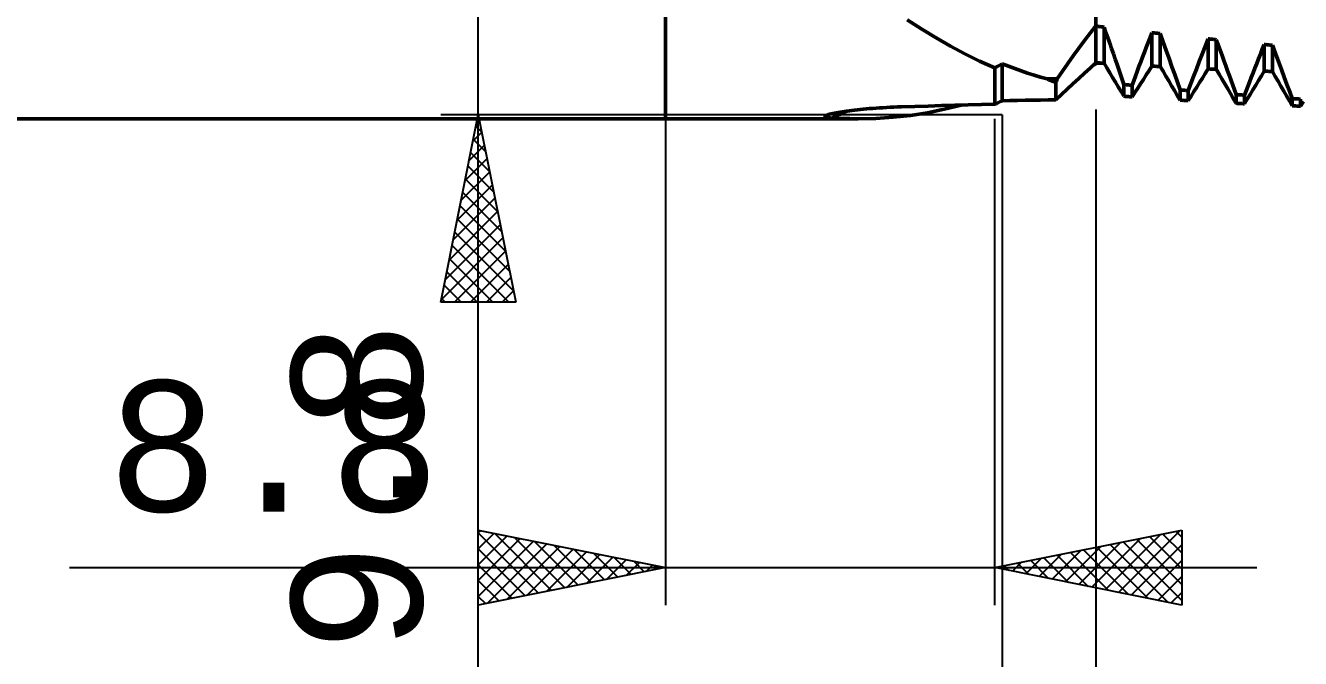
# Model space of a CAD drawing. Header units: millimetres. Extents: x -65 to 52, y -38 to 52.
# Drawn here: x -17.1 to 16.97, y -19.43 to -2.51 of the extents above; entities that cross this region are included whole.
import ezdxf
from ezdxf.enums import TextEntityAlignment as Align

# ---------------------------------------------------------------- set-up
doc = ezdxf.new("R2010")
doc.units = ezdxf.units.MM
doc.header["$LTSCALE"] = 5.3
for name, color, linetype in [('1', 4, 'CONTINUOUS'), ('2', 7, 'CONTINUOUS'), ('SK1', 4, 'CONTINUOUS'), ('SK2', 7, 'CONTINUOUS')]:
    doc.layers.add(name, color=color, linetype=linetype)
doc.styles.get("Standard").update_dxf_attribs({"font": 'Monospac821 BT'})

msp = doc.modelspace()

# ---------------------------------------------------------------- linework, layer by layer
at = {"layer": '1', "color": 4, "linetype": 'CONTINUOUS', "lineweight": 50}
for p, q in [((0, -5), (0, 5)), ((6.851, -2.605), (6.459, -2.36)), ((11.5, -2.515), (11.5, -2.053)), ((7.235, -2.837), (6.851, -2.605)), ((11.193, -2.913), (11.346, -2.712)), ((11.346, -2.712), (11.5, -2.515)), ((11.5, -3.505), (11.5, -2.515)), ((11.501, -2.525), (11.5, -2.525)), ((11.5, -2.525), (11.5, -2.525)), ((11.5, -2.525), (11.5, -2.525)), ((11.501, -2.525), (11.501, -2.525)), ((11.501, -2.525), (11.501, -2.525)), ((11.501, -2.525), (11.501, -2.525)), ((11.501, -2.526), (11.501, -2.525)), ((11.501, -2.525), (11.501, -2.525)), ((11.501, -2.525), (11.501, -2.525)), ((11.501, -2.525), (11.501, -2.525)), ((11.532, -2.529), (11.501, -2.526)), ((11.501, -3.504), (11.501, -2.526)), ((11.501, -2.526), (11.501, -2.526)), ((11.501, -2.526), (11.501, -2.526)), ((11.563, -2.533), (11.532, -2.529)), ((11.594, -2.537), (11.563, -2.533)), ((11.626, -2.54), (11.594, -2.537)), ((11.657, -2.544), (11.626, -2.54)), ((11.688, -2.548), (11.657, -2.544)), ((11.719, -2.551), (11.688, -2.548)), ((11.771, -2.695), (11.719, -2.551)), ((11.719, -3.518), (11.719, -2.551)), ((11.822, -2.839), (11.771, -2.695)), ((12.948, -2.831), (13, -2.7)), ((13.032, -2.703), (13, -2.7)), ((13, -3.593), (13, -2.7)), ((13.063, -2.707), (13.032, -2.703)), ((13.094, -2.71), (13.063, -2.707)), ((13.125, -2.714), (13.094, -2.71)), ((13.157, -2.717), (13.125, -2.714)), ((13.188, -2.721), (13.157, -2.717)), ((13.219, -2.724), (13.188, -2.721)), ((13.3, -2.95), (13.219, -2.724)), ((13.219, -3.605), (13.219, -2.724)), ((7.617, -3.057), (7.235, -2.837)), ((8.002, -3.264), (7.617, -3.057)), ((11.043, -3.115), (11.193, -2.913)), ((11.872, -2.983), (11.822, -2.839)), ((11.922, -3.125), (11.872, -2.983)), ((12.847, -3.092), (12.898, -2.961)), ((12.898, -2.961), (12.948, -2.831)), ((13.38, -3.173), (13.3, -2.95)), ((14.419, -3.069), (14.5, -2.864)), ((14.531, -2.867), (14.5, -2.864)), ((14.5, -3.669), (14.5, -2.864)), ((14.563, -2.87), (14.531, -2.867)), ((14.594, -2.874), (14.563, -2.87)), ((14.625, -2.877), (14.594, -2.874)), ((14.656, -2.88), (14.625, -2.877)), ((14.688, -2.884), (14.656, -2.88)), ((14.719, -2.887), (14.688, -2.884)), ((14.771, -3.029), (14.719, -2.887)), ((14.719, -3.679), (14.719, -2.887)), ((14.822, -3.169), (14.771, -3.029)), ((15.949, -3.144), (16, -3.015)), ((16.031, -3.018), (16, -3.015)), ((16, -3.73), (16, -3.015)), ((16.063, -3.021), (16.031, -3.018)), ((16.094, -3.024), (16.063, -3.021)), ((16.125, -3.027), (16.094, -3.024)), ((16.156, -3.03), (16.125, -3.027)), ((16.188, -3.033), (16.156, -3.03)), ((16.219, -3.036), (16.188, -3.033)), ((16.3, -3.255), (16.219, -3.036)), ((16.219, -3.737), (16.219, -3.036)), ((8.395, -3.458), (8.002, -3.264)), ((10.75, -3.524), (10.895, -3.319)), ((10.895, -3.319), (11.043, -3.115)), ((11.972, -3.267), (11.922, -3.125)), ((12.02, -3.408), (11.972, -3.267)), ((12.7, -3.48), (12.748, -3.351)), ((12.748, -3.351), (12.798, -3.222)), ((12.798, -3.222), (12.847, -3.092)), ((13.458, -3.393), (13.38, -3.173)), ((13.534, -3.61), (13.458, -3.393)), ((14.262, -3.473), (14.34, -3.272)), ((14.34, -3.272), (14.419, -3.069)), ((14.873, -3.309), (14.822, -3.169)), ((14.923, -3.447), (14.873, -3.309)), ((15.798, -3.527), (15.847, -3.401)), ((15.847, -3.401), (15.898, -3.273)), ((15.898, -3.273), (15.949, -3.144)), ((16.38, -3.471), (16.3, -3.255)), ((8.8, -3.64), (8.395, -3.458)), ((8.8, -3.64), (8.833, -3.621)), ((8.8, -3.64), (8.8, -3.64)), ((8.8, -3.64), (8.8, -3.64)), ((8.8, -3.64), (8.8, -3.64)), ((8.8, -3.64), (8.8, -3.64)), ((8.8, -3.64), (8.8, -3.64)), ((8.8, -3.64), (8.8, -3.64)), ((8.8, -4.614), (8.8, -3.64)), ((8.833, -3.621), (8.867, -3.603)), ((8.867, -3.603), (8.9, -3.585)), ((8.9, -3.585), (8.933, -3.567)), ((8.933, -3.567), (8.967, -3.548)), ((8.967, -3.548), (9, -3.53)), ((9.168, -3.597), (9, -3.53)), ((9, -4.518), (9, -3.53)), ((9.337, -3.66), (9.168, -3.597)), ((9.507, -3.72), (9.337, -3.66)), ((9.677, -3.778), (9.507, -3.72)), ((10.471, -3.935), (10.609, -3.73)), ((10.609, -3.73), (10.75, -3.524)), ((11.194, -3.786), (11.347, -3.645)), ((11.347, -3.645), (11.5, -3.505)), ((11.435, -3.563), (11.446, -3.557)), ((11.446, -3.557), (11.457, -3.551)), ((11.457, -3.551), (11.467, -3.544)), ((11.467, -3.544), (11.478, -3.538)), ((11.478, -3.538), (11.489, -3.531)), ((11.489, -3.531), (11.5, -3.525)), ((11.501, -3.504), (11.5, -3.504)), ((11.5, -3.504), (11.5, -3.504)), ((11.5, -3.504), (11.5, -3.504)), ((11.5, -3.525), (11.5, -3.505)), ((11.5, -3.519), (11.5, -3.519)), ((11.5, -3.519), (11.501, -3.519)), ((11.501, -3.504), (11.501, -3.504)), ((11.532, -3.506), (11.501, -3.504)), ((11.501, -3.504), (11.501, -3.504)), ((11.501, -3.504), (11.501, -3.504)), ((11.501, -3.519), (11.521, -3.518)), ((11.501, -3.519), (11.501, -3.519)), ((11.501, -3.519), (11.501, -3.519)), ((11.501, -3.519), (11.501, -3.519)), ((11.501, -3.519), (11.501, -3.519)), ((11.521, -3.518), (11.541, -3.517)), ((11.563, -3.508), (11.532, -3.506)), ((11.541, -3.517), (11.562, -3.515)), ((11.562, -3.515), (11.582, -3.514)), ((11.594, -3.51), (11.563, -3.508)), ((11.582, -3.514), (11.602, -3.513)), ((11.626, -3.512), (11.594, -3.51)), ((11.602, -3.513), (11.622, -3.512)), ((11.657, -3.514), (11.626, -3.512)), ((11.688, -3.516), (11.657, -3.514)), ((11.719, -3.518), (11.688, -3.516)), ((11.795, -3.643), (11.719, -3.518)), ((11.871, -3.769), (11.795, -3.643)), ((12.068, -3.547), (12.02, -3.408)), ((12.114, -3.684), (12.068, -3.547)), ((12.16, -3.819), (12.114, -3.684)), ((12.559, -3.86), (12.605, -3.735)), ((12.605, -3.735), (12.652, -3.608)), ((12.652, -3.608), (12.7, -3.48)), ((12.848, -3.831), (12.924, -3.712)), ((12.924, -3.712), (13, -3.593)), ((13.032, -3.595), (13, -3.593)), ((13.063, -3.597), (13.032, -3.595)), ((13.094, -3.598), (13.063, -3.597)), ((13.125, -3.6), (13.094, -3.598)), ((13.157, -3.602), (13.125, -3.6)), ((13.188, -3.604), (13.157, -3.602)), ((13.219, -3.605), (13.188, -3.604)), ((13.295, -3.733), (13.219, -3.605)), ((13.371, -3.862), (13.295, -3.733)), ((13.608, -3.821), (13.534, -3.61)), ((14.112, -3.868), (14.186, -3.672)), ((14.186, -3.672), (14.262, -3.473)), ((14.424, -3.791), (14.5, -3.669)), ((14.531, -3.67), (14.5, -3.669)), ((14.563, -3.672), (14.531, -3.67)), ((14.594, -3.673), (14.563, -3.672)), ((14.625, -3.675), (14.594, -3.673)), ((14.656, -3.676), (14.625, -3.675)), ((14.688, -3.677), (14.656, -3.676)), ((14.719, -3.679), (14.688, -3.677)), ((14.795, -3.808), (14.719, -3.679)), ((14.972, -3.584), (14.923, -3.447)), ((15.02, -3.718), (14.972, -3.584)), ((15.068, -3.85), (15.02, -3.718)), ((15.7, -3.777), (15.748, -3.652)), ((15.748, -3.652), (15.798, -3.527)), ((15.924, -3.855), (16, -3.73)), ((16.031, -3.731), (16, -3.73)), ((16.063, -3.732), (16.031, -3.731)), ((16.094, -3.733), (16.063, -3.732)), ((16.125, -3.734), (16.094, -3.733)), ((16.156, -3.735), (16.125, -3.734)), ((16.188, -3.736), (16.156, -3.735)), ((16.219, -3.737), (16.188, -3.736)), ((16.295, -3.868), (16.219, -3.737)), ((16.458, -3.682), (16.38, -3.471)), ((16.534, -3.887), (16.458, -3.682)), ((9.849, -3.833), (9.677, -3.778)), ((10.023, -3.885), (9.849, -3.833)), ((10.199, -3.935), (10.023, -3.885)), ((10.226, -3.951), (10.199, -3.935)), ((10.257, -3.967), (10.226, -3.951)), ((10.29, -3.982), (10.257, -3.967)), ((10.325, -3.996), (10.29, -3.982)), ((10.361, -4.009), (10.325, -3.996)), ((10.396, -4.02), (10.361, -4.009)), ((10.43, -4.031), (10.396, -4.02)), ((10.43, -4.031), (10.438, -4.017)), ((10.43, -4.494), (10.43, -4.031)), ((10.438, -4.017), (10.445, -4.003)), ((10.445, -4.003), (10.451, -3.989)), ((10.451, -3.989), (10.457, -3.975)), ((10.457, -3.975), (10.462, -3.961)), ((10.462, -3.961), (10.467, -3.948)), ((10.467, -3.948), (10.471, -3.935)), ((10.736, -4.21), (10.889, -4.069)), ((10.889, -4.069), (11.042, -3.927)), ((11.042, -3.927), (11.194, -3.786)), ((11.947, -3.894), (11.871, -3.769)), ((12.023, -4.02), (11.947, -3.894)), ((12.098, -4.147), (12.023, -4.02)), ((12.206, -3.953), (12.16, -3.819)), ((12.25, -4.084), (12.206, -3.953)), ((12.281, -4.087), (12.25, -4.084)), ((12.25, -4.4), (12.25, -4.084)), ((12.313, -4.09), (12.281, -4.087)), ((12.469, -4.106), (12.514, -3.984)), ((12.514, -3.984), (12.559, -3.86)), ((12.62, -4.183), (12.696, -4.066)), ((12.696, -4.066), (12.772, -3.949)), ((12.772, -3.949), (12.848, -3.831)), ((13.447, -3.99), (13.371, -3.862)), ((13.523, -4.118), (13.447, -3.99)), ((13.68, -4.027), (13.608, -3.821)), ((13.75, -4.227), (13.68, -4.027)), ((13.969, -4.247), (14.039, -4.06)), ((14.039, -4.06), (14.112, -3.868)), ((14.196, -4.155), (14.272, -4.034)), ((14.272, -4.034), (14.348, -3.913)), ((14.348, -3.913), (14.424, -3.791)), ((14.871, -3.938), (14.795, -3.808)), ((14.947, -4.068), (14.871, -3.938)), ((15.023, -4.198), (14.947, -4.068)), ((15.115, -3.98), (15.068, -3.85)), ((15.161, -4.107), (15.115, -3.98)), ((15.559, -4.139), (15.605, -4.02)), ((15.605, -4.02), (15.652, -3.899)), ((15.652, -3.899), (15.7, -3.777)), ((15.772, -4.104), (15.848, -3.979)), ((15.848, -3.979), (15.924, -3.855)), ((16.371, -3.999), (16.295, -3.868)), ((16.447, -4.13), (16.371, -3.999)), ((16.608, -4.086), (16.534, -3.887)), ((16.68, -4.277), (16.608, -4.086)), ((10.43, -4.494), (10.583, -4.352)), ((10.583, -4.352), (10.736, -4.21)), ((12.174, -4.273), (12.098, -4.147)), ((12.25, -4.4), (12.174, -4.273)), ((12.281, -4.402), (12.25, -4.4)), ((12.313, -4.405), (12.281, -4.402)), ((12.344, -4.093), (12.313, -4.09)), ((12.344, -4.407), (12.313, -4.405)), ((12.375, -4.096), (12.344, -4.093)), ((12.375, -4.409), (12.344, -4.407)), ((12.406, -4.099), (12.375, -4.096)), ((12.406, -4.412), (12.375, -4.409)), ((12.438, -4.102), (12.406, -4.099)), ((12.438, -4.414), (12.406, -4.412)), ((12.469, -4.106), (12.438, -4.102)), ((12.469, -4.416), (12.438, -4.414)), ((12.469, -4.416), (12.469, -4.106)), ((12.469, -4.416), (12.545, -4.3)), ((12.545, -4.3), (12.62, -4.183)), ((13.599, -4.246), (13.523, -4.118)), ((13.674, -4.375), (13.599, -4.246)), ((13.75, -4.503), (13.674, -4.375)), ((13.781, -4.23), (13.75, -4.227)), ((13.75, -4.503), (13.75, -4.227)), ((13.813, -4.233), (13.781, -4.23)), ((13.844, -4.236), (13.813, -4.233)), ((13.875, -4.238), (13.844, -4.236)), ((13.906, -4.241), (13.875, -4.238)), ((13.938, -4.244), (13.906, -4.241)), ((13.969, -4.247), (13.938, -4.244)), ((13.969, -4.517), (13.969, -4.247)), ((13.969, -4.517), (14.045, -4.397)), ((14.045, -4.397), (14.121, -4.276)), ((14.121, -4.276), (14.196, -4.155)), ((15.098, -4.328), (15.023, -4.198)), ((15.174, -4.458), (15.098, -4.328)), ((15.206, -4.232), (15.161, -4.107)), ((15.25, -4.353), (15.206, -4.232)), ((15.281, -4.356), (15.25, -4.353)), ((15.25, -4.588), (15.25, -4.353)), ((15.313, -4.358), (15.281, -4.356)), ((15.344, -4.361), (15.313, -4.358)), ((15.375, -4.363), (15.344, -4.361)), ((15.406, -4.365), (15.375, -4.363)), ((15.438, -4.368), (15.406, -4.365)), ((15.469, -4.37), (15.438, -4.368)), ((15.469, -4.37), (15.514, -4.256)), ((15.469, -4.599), (15.469, -4.37)), ((15.514, -4.256), (15.559, -4.139)), ((15.545, -4.476), (15.621, -4.352)), ((15.621, -4.352), (15.696, -4.228)), ((15.696, -4.228), (15.772, -4.104)), ((16.523, -4.261), (16.447, -4.13)), ((16.598, -4.392), (16.523, -4.261)), ((16.674, -4.524), (16.598, -4.392)), ((16.75, -4.462), (16.68, -4.277)), ((5.056, -4.771), (5.13, -4.762)), ((5.13, -4.762), (5.207, -4.754)), ((5.207, -4.754), (5.287, -4.746)), ((5.287, -4.746), (5.369, -4.739)), ((5.369, -4.739), (5.453, -4.731)), ((5.453, -4.731), (5.54, -4.724)), ((5.54, -4.724), (5.629, -4.718)), ((5.629, -4.718), (5.72, -4.712)), ((5.72, -4.712), (5.813, -4.706)), ((5.813, -4.706), (5.908, -4.7)), ((5.908, -4.7), (6.005, -4.695)), ((6.005, -4.695), (6.104, -4.691)), ((6.104, -4.691), (6.205, -4.686)), ((6.205, -4.686), (6.307, -4.683)), ((6.307, -4.683), (6.663, -4.672)), ((6.663, -4.672), (7.019, -4.661)), ((7.002, -4.838), (7.45, -4.746)), ((7.019, -4.661), (7.375, -4.65)), ((7.375, -4.65), (7.731, -4.641)), ((7.45, -4.746), (7.899, -4.638)), ((7.731, -4.641), (8.087, -4.631)), ((8.087, -4.631), (8.443, -4.622)), ((8.443, -4.622), (8.8, -4.614)), ((8.8, -4.614), (8.833, -4.598)), ((8.833, -4.598), (8.867, -4.582)), ((8.867, -4.582), (8.9, -4.566)), ((8.9, -4.566), (8.933, -4.55)), ((8.933, -4.55), (8.967, -4.534)), ((8.967, -4.534), (9, -4.518)), ((9, -4.518), (9.204, -4.514)), ((9.204, -4.514), (9.409, -4.51)), ((9.409, -4.51), (9.613, -4.506)), ((9.613, -4.506), (9.817, -4.503)), ((9.817, -4.503), (10.021, -4.5)), ((10.021, -4.5), (10.226, -4.497)), ((10.226, -4.497), (10.43, -4.494)), ((13.781, -4.505), (13.75, -4.503)), ((13.813, -4.507), (13.781, -4.505)), ((13.844, -4.509), (13.813, -4.507)), ((13.875, -4.511), (13.844, -4.509)), ((13.906, -4.513), (13.875, -4.511)), ((13.938, -4.515), (13.906, -4.513)), ((13.969, -4.517), (13.938, -4.515)), ((15.25, -4.588), (15.174, -4.458)), ((15.281, -4.59), (15.25, -4.588)), ((15.313, -4.591), (15.281, -4.59)), ((15.344, -4.593), (15.313, -4.591)), ((15.375, -4.594), (15.344, -4.593)), ((15.406, -4.596), (15.375, -4.594)), ((15.438, -4.598), (15.406, -4.596)), ((15.469, -4.599), (15.438, -4.598)), ((15.469, -4.599), (15.545, -4.476)), ((16.75, -4.655), (16.674, -4.524)), ((16.781, -4.464), (16.75, -4.462)), ((16.75, -4.655), (16.75, -4.462)), ((16.781, -4.656), (16.75, -4.655)), ((16.813, -4.466), (16.781, -4.464)), ((16.813, -4.657), (16.781, -4.656)), ((16.844, -4.468), (16.813, -4.466)), ((16.844, -4.659), (16.813, -4.657)), ((16.875, -4.47), (16.844, -4.468)), ((16.875, -4.66), (16.844, -4.659)), ((16.906, -4.472), (16.875, -4.47)), ((16.906, -4.661), (16.875, -4.66)), ((16.938, -4.474), (16.906, -4.472)), ((16.938, -4.662), (16.906, -4.661)), ((16.969, -4.476), (16.938, -4.474)), ((16.969, -4.663), (16.938, -4.662)), ((16.969, -4.663), (16.969, -4.476)), ((16.969, -4.663), (17.045, -4.537)), ((0, -5), (5.151, -5)), ((4.264, -4.936), (4.272, -4.925)), ((4.269, -4.947), (4.264, -4.936)), ((4.287, -4.957), (4.269, -4.947)), ((4.272, -4.925), (4.292, -4.912)), ((4.316, -4.965), (4.287, -4.957)), ((4.292, -4.912), (4.317, -4.901)), ((4.355, -4.972), (4.316, -4.965)), ((4.317, -4.901), (4.349, -4.891)), ((4.349, -4.891), (4.386, -4.88)), ((4.4, -4.978), (4.355, -4.972)), ((4.386, -4.88), (4.427, -4.87)), ((4.451, -4.983), (4.4, -4.978)), ((4.427, -4.87), (4.472, -4.86)), ((4.571, -4.988), (4.451, -4.983)), ((4.472, -4.86), (4.519, -4.85)), ((4.519, -4.85), (4.569, -4.841)), ((4.569, -4.841), (4.619, -4.832)), ((4.689, -4.992), (4.571, -4.988)), ((4.619, -4.832), (4.672, -4.823)), ((4.672, -4.823), (4.729, -4.814)), ((4.807, -4.996), (4.689, -4.992)), ((4.729, -4.814), (4.788, -4.805)), ((4.788, -4.805), (4.85, -4.796)), ((4.923, -4.998), (4.807, -4.996)), ((4.85, -4.796), (4.916, -4.788)), ((4.916, -4.788), (4.984, -4.779)), ((5.039, -5), (4.923, -4.998)), ((4.984, -4.779), (5.056, -4.771)), ((5.153, -5), (5.039, -5)), ((5.153, -5), (5.62, -4.991)), ((5.62, -4.991), (6.081, -4.961)), ((6.081, -4.961), (6.546, -4.91)), ((6.546, -4.91), (7.002, -4.838))]:
    msp.add_line(p, q, dxfattribs=at)
for centre, major_axis, ratio, start_param, end_param in [((16.665, -13.872), (-27.729, 2.533), 0.346541, 4.969197, 4.979277), ((16.903, -31.139), (12.559, 26.193), 0.995512, 0.878553, 0.893597)]:
    msp.add_ellipse(centre, major_axis=major_axis, ratio=ratio, start_param=start_param, end_param=end_param, dxfattribs=at)
at = {"layer": '2', "color": 7, "linetype": 'CONTINUOUS', "lineweight": 25}
for p, q in [((11.5, -4.75), (11.5, -27.75)), ((0, -5), (0, -18)), ((8.8, -18), (8.8, -5)), ((9, -4.9), (9, -37.75)), ((-5, -18), (-5, -16)), ((-5, -16), (0, -17)), ((-5, -16.073), (-4.939, -16.012)), ((8.8, -17), (13.8, -16)), ((12.103, -17.661), (13.754, -16.009)), ((13.8, -16), (13.8, -18)), ((-5, -16.073), (-3.394, -17.679)), ((-5, -16.497), (-4.586, -16.083)), ((-5, -16.922), (-4.232, -16.154)), ((-5, -17.346), (-3.879, -16.224)), ((-5, -17.77), (-3.525, -16.295)), ((-4.561, -16.088), (-3.041, -17.608)), ((-4.031, -16.194), (-2.687, -17.537)), ((-3.5, -16.3), (-2.333, -17.467)), ((11.042, -17.448), (12.163, -16.327)), ((11.396, -17.519), (12.694, -16.221)), ((11.749, -17.59), (13.224, -16.115)), ((12.234, -16.313), (13.8, -17.88)), ((12.587, -16.243), (13.8, -17.455)), ((12.941, -16.172), (13.8, -17.031)), ((13.294, -16.101), (13.8, -16.607)), ((13.648, -16.03), (13.8, -16.183)), ((-5, -16.497), (-3.748, -17.75)), ((-4.757, -17.951), (-3.171, -16.366)), ((-4.227, -17.845), (-2.818, -16.436)), ((-3.696, -17.739), (-2.464, -16.507)), ((-3.166, -17.633), (-2.111, -16.578)), ((-2.97, -16.406), (-1.98, -17.396)), ((-2.636, -17.527), (-1.757, -16.649)), ((-2.44, -16.512), (-1.626, -17.325)), ((-1.909, -16.618), (-1.273, -17.255)), ((9.982, -17.236), (10.572, -16.646)), ((10.335, -17.307), (11.103, -16.539)), ((10.466, -16.667), (11.299, -17.5)), ((10.689, -17.378), (11.633, -16.433)), ((10.819, -16.596), (11.829, -17.606)), ((11.173, -16.525), (12.36, -17.712)), ((11.527, -16.455), (12.89, -17.818)), ((11.88, -16.384), (13.42, -17.924)), ((12.456, -17.731), (13.8, -16.388)), ((-15.925, -17), (15.8, -17)), ((-5, -16.922), (-4.101, -17.82)), ((0, -17), (-5, -18)), ((-2.105, -17.421), (-1.404, -16.719)), ((-1.575, -17.315), (-1.05, -16.79)), ((-1.379, -16.724), (-0.919, -17.184)), ((-1.045, -17.209), (-0.697, -16.861)), ((-0.849, -16.83), (-0.566, -17.113)), ((-0.514, -17.103), (-0.343, -16.931)), ((-0.318, -16.936), (-0.212, -17.042)), ((13.8, -18), (8.8, -17)), ((8.921, -17.024), (8.981, -16.964)), ((9.052, -16.95), (9.178, -17.076)), ((9.274, -17.095), (9.512, -16.858)), ((9.405, -16.879), (9.708, -17.182)), ((9.628, -17.166), (10.042, -16.752)), ((9.759, -16.808), (10.238, -17.288)), ((10.112, -16.738), (10.769, -17.394)), ((12.81, -17.802), (13.8, -16.812)), ((-5, -17.346), (-4.455, -17.891)), ((13.164, -17.873), (13.8, -17.236)), ((13.517, -17.943), (13.8, -17.66)), ((-5, -17.77), (-4.808, -17.962))]:
    msp.add_line(p, q, dxfattribs=at)
at = {"layer": 'SK1', "color": 4, "linetype": 'CONTINUOUS', "lineweight": 50}
for p, q in [((-47.5, -5), (-5.02, -5)), ((-4.98, -5), (0, -5))]:
    msp.add_line(p, q, dxfattribs=at)
at = {"layer": 'SK2', "color": 7, "linetype": 'CONTINUOUS', "lineweight": 25}
for p, q in [((-5, -24.325), (-5, 11.9)), ((-5, -4.9), (-6, -4.9)), ((-6, -9.9), (-5, -4.9)), ((-5.031, -5.056), (-4.979, -5.004)), ((9, -4.9), (-5, -4.9)), ((-5, -4.9), (-4, -9.9)), ((-5.137, -5.587), (-4.908, -5.358)), ((-5.061, -5.206), (-4.908, -5.359)), ((-5.243, -6.117), (-4.838, -5.711)), ((-5.132, -5.559), (-4.802, -5.889)), ((-5.349, -6.647), (-4.767, -6.065)), ((-5.203, -5.913), (-4.696, -6.42)), ((-5.456, -7.178), (-4.696, -6.419)), ((-5.273, -6.267), (-4.59, -6.95)), ((-5.562, -7.708), (-4.626, -6.772)), ((-5.344, -6.62), (-4.484, -7.48)), ((-5.668, -8.238), (-4.555, -7.126)), ((-5.415, -6.974), (-4.378, -8.011)), ((-5.774, -8.769), (-4.484, -7.479)), ((-5.485, -7.327), (-4.272, -8.541)), ((-5.88, -9.299), (-4.413, -7.833)), ((-5.556, -7.681), (-4.166, -9.071)), ((-5.627, -8.034), (-4.06, -9.602)), ((-5.986, -9.829), (-4.343, -8.186)), ((-5.698, -8.388), (-4.185, -9.9)), ((-5.768, -8.741), (-4.61, -9.9)), ((-5.632, -9.9), (-4.272, -8.54)), ((-5.839, -9.095), (-5.034, -9.9)), ((-5.208, -9.9), (-4.201, -8.893)), ((-5.91, -9.449), (-5.458, -9.9)), ((-4.784, -9.9), (-4.131, -9.247)), ((-5.98, -9.802), (-5.883, -9.9)), ((-4.359, -9.9), (-4.06, -9.601)), ((-4, -9.9), (-6, -9.9))]:
    msp.add_line(p, q, dxfattribs=at)

# ---------------------------------------------------------------- texts
at = {"layer": '2', "color": 7, "linetype": 'CONTINUOUS', "lineweight": 25}
msp.add_text('8.8', height=3.5, dxfattribs=at).set_placement((-10.463, -15.5), align=Align.CENTER)
at = {"layer": 'SK2', "color": 7, "linetype": 'CONTINUOUS', "lineweight": 25}
msp.add_text('9.8', height=3.5, rotation=90, dxfattribs=at).set_placement((-6.5, -14.838), align=Align.CENTER)

doc.saveas('drawing.dxf')
